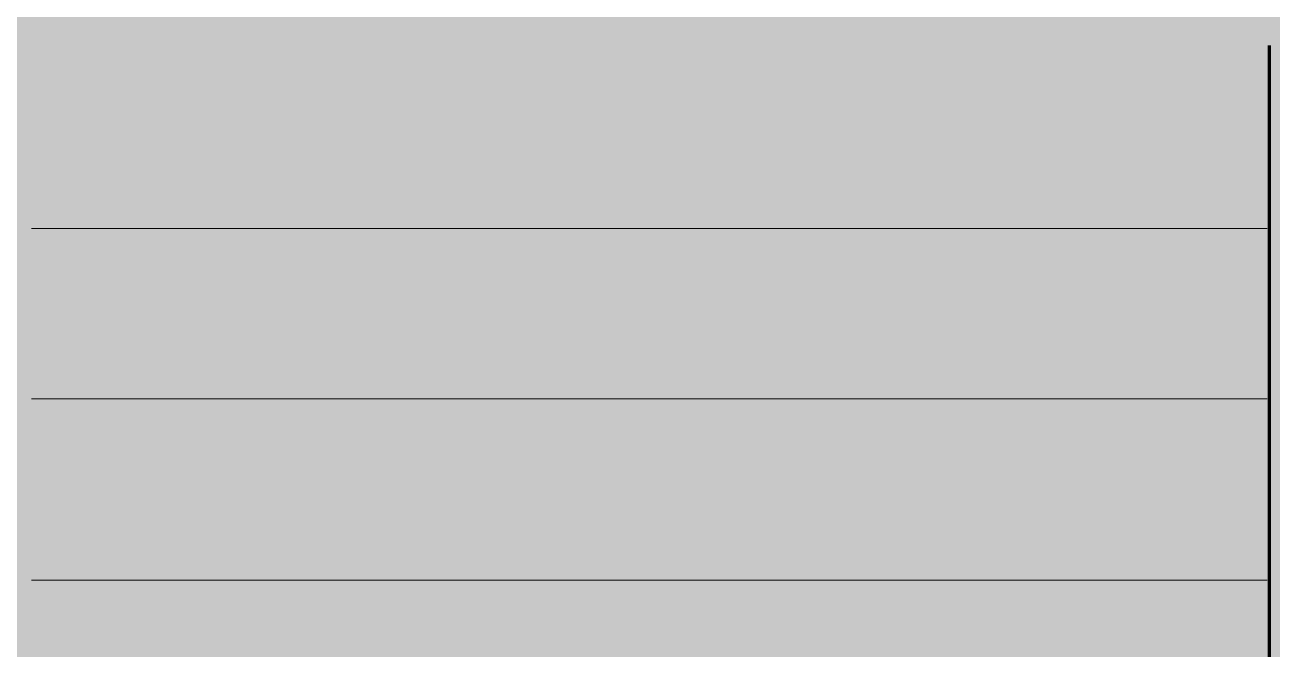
# Model space of a CAD drawing. Header units: millimetres. Extents: x 0 to 418, y 2 to 297.
# Drawn here: x 43.8 to 115.4, y 225.3 to 261.1 of the extents above; entities that cross this region are included whole.
import ezdxf

# ---------------------------------------------------------------- set-up
doc = ezdxf.new("R2010")
doc.units = ezdxf.units.MM
doc.header["$MEASUREMENT"] = 0
doc.layers.get('0').update_dxf_attribs({"linetype": 'CONTINUOUS'})

msp = doc.modelspace()

# ---------------------------------------------------------------- hatches: boundary and pattern name
at = {"true_color": 0xffffff}
for points in [[(-0.132, 297.01), (-0.132, 1.627), (417.7, 1.627), (417.7, 297.01)], [(-0.132, 297.01), (-0.132, 1.89), (417.7, 1.89), (417.7, 297.01)]]:
    msp.add_hatch(color=0, dxfattribs=at).paths.add_polyline_path(points)
at = {"true_color": 0x000007}
for points in [[(111.348, 250.57), (110.987, 250.57), (110.987, 252.823), (110.987, 252.823), (110.976, 252.812), (110.965, 252.802), (110.954, 252.792), (110.943, 252.781), (110.931, 252.771), (110.919, 252.761), (110.907, 252.751), (110.894, 252.74), (110.881, 252.73), (110.868, 252.72), (110.854, 252.71), (110.841, 252.699), (110.827, 252.689), (110.812, 252.679), (110.798, 252.668), (110.783, 252.658), (110.768, 252.648), (110.753, 252.638), (110.738, 252.627), (110.722, 252.617), (110.706, 252.607), (110.69, 252.596), (110.674, 252.586), (110.658, 252.576), (110.658, 252.576), (110.639, 252.566), (110.621, 252.556), (110.604, 252.547), (110.586, 252.537), (110.569, 252.528), (110.552, 252.52), (110.536, 252.512), (110.519, 252.503), (110.503, 252.496), (110.487, 252.488), (110.472, 252.48), (110.456, 252.473), (110.441, 252.466), (110.426, 252.459), (110.411, 252.452), (110.396, 252.446), (110.381, 252.439), (110.366, 252.433), (110.352, 252.426), (110.337, 252.42), (110.323, 252.414), (110.308, 252.407), (110.294, 252.401), (110.279, 252.395), (110.279, 252.74), (110.279, 252.74), (110.304, 252.753), (110.328, 252.765), (110.352, 252.778), (110.376, 252.791), (110.399, 252.804), (110.422, 252.817), (110.445, 252.831), (110.467, 252.844), (110.489, 252.858), (110.511, 252.872), (110.533, 252.886), (110.555, 252.901), (110.576, 252.915), (110.598, 252.93), (110.619, 252.945), (110.64, 252.96), (110.661, 252.975), (110.682, 252.99), (110.703, 253.006), (110.723, 253.021), (110.744, 253.037), (110.765, 253.053), (110.785, 253.069), (110.806, 253.086), (110.806, 253.086), (110.824, 253.102), (110.842, 253.119), (110.859, 253.135), (110.876, 253.151), (110.892, 253.168), (110.908, 253.184), (110.923, 253.2), (110.938, 253.217), (110.952, 253.233), (110.966, 253.249), (110.98, 253.265), (110.993, 253.281), (111.005, 253.297), (111.018, 253.313), (111.029, 253.328), (111.041, 253.344), (111.052, 253.359), (111.062, 253.375), (111.073, 253.39), (111.082, 253.405), (111.092, 253.42), (111.101, 253.435), (111.11, 253.449), (111.118, 253.464), (111.348, 253.464), (111.348, 250.57), (111.348, 253.464)], [(50.288, 249.813), (49.992, 249.813), (49.992, 251.688), (49.992, 251.688), (49.984, 251.68), (49.975, 251.671), (49.966, 251.663), (49.957, 251.655), (49.947, 251.647), (49.937, 251.639), (49.927, 251.63), (49.916, 251.622), (49.905, 251.614), (49.894, 251.606), (49.883, 251.597), (49.871, 251.589), (49.859, 251.581), (49.847, 251.573), (49.835, 251.565), (49.822, 251.556), (49.809, 251.548), (49.796, 251.54), (49.783, 251.532), (49.769, 251.523), (49.755, 251.515), (49.741, 251.507), (49.727, 251.499), (49.713, 251.491), (49.713, 251.491), (49.699, 251.482), (49.684, 251.474), (49.67, 251.467), (49.657, 251.459), (49.643, 251.452), (49.629, 251.444), (49.616, 251.437), (49.603, 251.43), (49.589, 251.423), (49.576, 251.417), (49.563, 251.41), (49.551, 251.404), (49.538, 251.398), (49.525, 251.392), (49.512, 251.386), (49.5, 251.381), (49.487, 251.375), (49.475, 251.37), (49.462, 251.365), (49.45, 251.36), (49.438, 251.356), (49.425, 251.351), (49.413, 251.347), (49.4, 251.343), (49.4, 251.622), (49.4, 251.622), (49.421, 251.632), (49.441, 251.643), (49.461, 251.653), (49.481, 251.663), (49.501, 251.674), (49.521, 251.684), (49.54, 251.695), (49.559, 251.706), (49.579, 251.716), (49.597, 251.727), (49.616, 251.738), (49.635, 251.75), (49.653, 251.761), (49.671, 251.773), (49.69, 251.784), (49.707, 251.796), (49.725, 251.809), (49.743, 251.821), (49.76, 251.834), (49.777, 251.847), (49.794, 251.86), (49.811, 251.874), (49.828, 251.887), (49.844, 251.902), (49.844, 251.902), (49.859, 251.916), (49.873, 251.93), (49.887, 251.944), (49.901, 251.958), (49.914, 251.972), (49.927, 251.985), (49.94, 251.999), (49.953, 252.012), (49.965, 252.026), (49.977, 252.039), (49.989, 252.053), (50.001, 252.066), (50.012, 252.079), (50.023, 252.093), (50.033, 252.106), (50.043, 252.12), (50.053, 252.133), (50.062, 252.147), (50.071, 252.16), (50.079, 252.174), (50.087, 252.188), (50.094, 252.202), (50.101, 252.216), (50.108, 252.231), (50.288, 252.231), (50.288, 249.813), (50.288, 252.231)], [(111.875, 241.311), (111.875, 240.966), (109.967, 240.966), (109.967, 240.966), (109.965, 240.976), (109.964, 240.986), (109.962, 240.997), (109.961, 241.007), (109.961, 241.017), (109.961, 241.027), (109.961, 241.038), (109.961, 241.048), (109.962, 241.058), (109.962, 241.069), (109.964, 241.079), (109.965, 241.089), (109.967, 241.099), (109.969, 241.11), (109.971, 241.12), (109.973, 241.13), (109.976, 241.141), (109.979, 241.151), (109.982, 241.161), (109.985, 241.171), (109.988, 241.182), (109.992, 241.192), (109.996, 241.202), (110, 241.212), (110.006, 241.229), (110.013, 241.245), (110.02, 241.262), (110.027, 241.278), (110.035, 241.295), (110.043, 241.311), (110.051, 241.328), (110.06, 241.344), (110.068, 241.36), (110.078, 241.377), (110.087, 241.393), (110.097, 241.41), (110.106, 241.426), (110.117, 241.443), (110.127, 241.459), (110.138, 241.476), (110.148, 241.492), (110.159, 241.508), (110.171, 241.525), (110.182, 241.541), (110.194, 241.558), (110.206, 241.574), (110.218, 241.591), (110.23, 241.607), (110.245, 241.622), (110.26, 241.637), (110.275, 241.652), (110.291, 241.667), (110.307, 241.683), (110.323, 241.699), (110.34, 241.716), (110.357, 241.733), (110.375, 241.75), (110.394, 241.767), (110.412, 241.785), (110.432, 241.802), (110.451, 241.821), (110.472, 241.839), (110.493, 241.858), (110.514, 241.876), (110.536, 241.895), (110.559, 241.915), (110.582, 241.934), (110.605, 241.954), (110.63, 241.974), (110.655, 241.994), (110.681, 242.014), (110.707, 242.035), (110.707, 242.035), (110.746, 242.067), (110.783, 242.099), (110.82, 242.13), (110.855, 242.161), (110.889, 242.191), (110.923, 242.22), (110.955, 242.249), (110.986, 242.277), (111.016, 242.305), (111.045, 242.332), (111.073, 242.358), (111.1, 242.384), (111.125, 242.41), (111.15, 242.435), (111.173, 242.459), (111.196, 242.483), (111.217, 242.507), (111.237, 242.53), (111.255, 242.552), (111.273, 242.574), (111.29, 242.596), (111.305, 242.618), (111.319, 242.639), (111.332, 242.66), (111.346, 242.678), (111.359, 242.696), (111.372, 242.714), (111.384, 242.732), (111.395, 242.75), (111.406, 242.768), (111.416, 242.786), (111.426, 242.803), (111.435, 242.821), (111.443, 242.838), (111.45, 242.856), (111.457, 242.873), (111.464, 242.891), (111.47, 242.908), (111.475, 242.926), (111.479, 242.943), (111.483, 242.961), (111.487, 242.979), (111.49, 242.997), (111.492, 243.014), (111.494, 243.032), (111.495, 243.051), (111.496, 243.069), (111.496, 243.087), (111.496, 243.104), (111.495, 243.12), (111.494, 243.136), (111.492, 243.152), (111.49, 243.167), (111.487, 243.183), (111.484, 243.198), (111.48, 243.213), (111.476, 243.228), (111.471, 243.243), (111.465, 243.258), (111.459, 243.272), (111.453, 243.286), (111.446, 243.301), (111.439, 243.315), (111.431, 243.328), (111.422, 243.342), (111.413, 243.355), (111.404, 243.369), (111.394, 243.382), (111.383, 243.395), (111.372, 243.408), (111.36, 243.42), (111.348, 243.433), (111.348, 243.433), (111.336, 243.445), (111.323, 243.456), (111.31, 243.467), (111.296, 243.478), (111.282, 243.488), (111.268, 243.497), (111.254, 243.506), (111.239, 243.515), (111.224, 243.523), (111.208, 243.53), (111.192, 243.537), (111.176, 243.544), (111.159, 243.549), (111.142, 243.555), (111.125, 243.56), (111.107, 243.564), (111.089, 243.568), (111.071, 243.571), (111.052, 243.574), (111.033, 243.576), (111.014, 243.578), (110.994, 243.58), (110.974, 243.58), (110.954, 243.581), (110.954, 243.581), (110.933, 243.58), (110.913, 243.58), (110.894, 243.578), (110.874, 243.576), (110.855, 243.574), (110.836, 243.571), (110.818, 243.568), (110.8, 243.564), (110.782, 243.56), (110.764, 243.555), (110.747, 243.549), (110.73, 243.544), (110.713, 243.537), (110.696, 243.53), (110.68, 243.523), (110.664, 243.515), (110.648, 243.506), (110.632, 243.497), (110.617, 243.488), (110.602, 243.478), (110.587, 243.467), (110.572, 243.456), (110.557, 243.445), (110.543, 243.433), (110.543, 243.433), (110.531, 243.418), (110.519, 243.403), (110.508, 243.389), (110.497, 243.373), (110.487, 243.358), (110.478, 243.343), (110.469, 243.327), (110.46, 243.311), (110.452, 243.294), (110.445, 243.278), (110.438, 243.261), (110.432, 243.243), (110.426, 243.226), (110.42, 243.208), (110.415, 243.189), (110.411, 243.171), (110.407, 243.151), (110.404, 243.132), (110.401, 243.112), (110.399, 243.091), (110.397, 243.071), (110.396, 243.049), (110.395, 243.027), (110.395, 243.005), (110.395, 243.005), (110.033, 243.038), (110.033, 243.038), (110.035, 243.072), (110.039, 243.106), (110.043, 243.139), (110.048, 243.171), (110.054, 243.202), (110.06, 243.233), (110.068, 243.262), (110.076, 243.291), (110.085, 243.319), (110.095, 243.347), (110.106, 243.374), (110.117, 243.4), (110.129, 243.425), (110.142, 243.45), (110.156, 243.474), (110.17, 243.497), (110.186, 243.52), (110.202, 243.542), (110.218, 243.564), (110.236, 243.584), (110.254, 243.605), (110.273, 243.625), (110.292, 243.644), (110.312, 243.663), (110.333, 243.681), (110.355, 243.698), (110.376, 243.714), (110.399, 243.73), (110.422, 243.745), (110.445, 243.759), (110.469, 243.772), (110.494, 243.784), (110.519, 243.795), (110.545, 243.806), (110.571, 243.816), (110.598, 243.825), (110.626, 243.834), (110.654, 243.841), (110.683, 243.848), (110.712, 243.854), (110.742, 243.859), (110.773, 243.864), (110.804, 243.868), (110.836, 243.871), (110.868, 243.873), (110.902, 243.875), (110.936, 243.876), (110.97, 243.877), (111.005, 243.876), (111.039, 243.875), (111.072, 243.873), (111.105, 243.87), (111.136, 243.866), (111.168, 243.861), (111.198, 243.856), (111.228, 243.85), (111.258, 243.843), (111.287, 243.835), (111.315, 243.826), (111.342, 243.817), (111.369, 243.807), (111.396, 243.796), (111.421, 243.784), (111.446, 243.772), (111.471, 243.759), (111.495, 243.745), (111.519, 243.73), (111.542, 243.715), (111.564, 243.699), (111.586, 243.682), (111.607, 243.664), (111.628, 243.646), (111.628, 243.646), (111.648, 243.626), (111.667, 243.605), (111.686, 243.584), (111.703, 243.563), (111.72, 243.541), (111.736, 243.519), (111.751, 243.497), (111.765, 243.475), (111.778, 243.453), (111.791, 243.43), (111.802, 243.407), (111.813, 243.383), (111.823, 243.359), (111.832, 243.335), (111.84, 243.311), (111.847, 243.286), (111.854, 243.26), (111.859, 243.235), (111.864, 243.209), (111.868, 243.182), (111.871, 243.155), (111.873, 243.127), (111.874, 243.099), (111.875, 243.071), (111.874, 243.056), (111.874, 243.042), (111.873, 243.028), (111.872, 243.013), (111.87, 242.999), (111.869, 242.984), (111.867, 242.97), (111.864, 242.956), (111.862, 242.941), (111.859, 242.927), (111.855, 242.912), (111.852, 242.898), (111.848, 242.884), (111.844, 242.869), (111.84, 242.855), (111.836, 242.841), (111.831, 242.826), (111.826, 242.812), (111.821, 242.797), (111.816, 242.783), (111.81, 242.769), (111.804, 242.754), (111.798, 242.74), (111.792, 242.725), (111.786, 242.711), (111.78, 242.697), (111.773, 242.682), (111.766, 242.668), (111.759, 242.653), (111.752, 242.639), (111.744, 242.625), (111.736, 242.61), (111.728, 242.596), (111.72, 242.582), (111.711, 242.567), (111.702, 242.553), (111.693, 242.538), (111.683, 242.524), (111.673, 242.51), (111.662, 242.495), (111.651, 242.481), (111.64, 242.466), (111.628, 242.452), (111.616, 242.438), (111.603, 242.423), (111.59, 242.409), (111.576, 242.394), (111.562, 242.38), (111.562, 242.38), (111.547, 242.363), (111.532, 242.346), (111.516, 242.329), (111.499, 242.311), (111.482, 242.293), (111.464, 242.275), (111.445, 242.256), (111.425, 242.237), (111.405, 242.217), (111.384, 242.197), (111.362, 242.177), (111.34, 242.156), (111.317, 242.135), (111.294, 242.113), (111.269, 242.091), (111.244, 242.068), (111.219, 242.045), (111.192, 242.022), (111.165, 241.998), (111.137, 241.973), (111.109, 241.948), (111.08, 241.923), (111.05, 241.897), (111.019, 241.87), (111.019, 241.87), (110.993, 241.848), (110.967, 241.826), (110.942, 241.805), (110.918, 241.785), (110.895, 241.766), (110.872, 241.747), (110.85, 241.728), (110.829, 241.711), (110.808, 241.694), (110.789, 241.677), (110.77, 241.661), (110.752, 241.646), (110.735, 241.632), (110.719, 241.618), (110.704, 241.604), (110.689, 241.591), (110.676, 241.579), (110.663, 241.567), (110.652, 241.556), (110.641, 241.546), (110.631, 241.535), (110.623, 241.526), (110.615, 241.517), (110.608, 241.508), (110.608, 241.508), (110.6, 241.5), (110.592, 241.492), (110.584, 241.484), (110.577, 241.476), (110.569, 241.467), (110.562, 241.459), (110.555, 241.451), (110.548, 241.443), (110.541, 241.434), (110.535, 241.426), (110.528, 241.418), (110.522, 241.41), (110.516, 241.402), (110.51, 241.393), (110.504, 241.385), (110.499, 241.377), (110.493, 241.369), (110.488, 241.36), (110.483, 241.352), (110.478, 241.344), (110.473, 241.336), (110.469, 241.328), (110.465, 241.319), (110.46, 241.311), (110.46, 241.311), (111.875, 241.311), (110.46, 241.311)], [(50.733, 240.242), (50.733, 239.963), (49.137, 239.963), (49.137, 239.963), (49.137, 239.971), (49.138, 239.979), (49.138, 239.987), (49.139, 239.996), (49.139, 240.004), (49.14, 240.012), (49.141, 240.02), (49.142, 240.028), (49.143, 240.037), (49.145, 240.045), (49.146, 240.053), (49.148, 240.061), (49.149, 240.07), (49.151, 240.078), (49.153, 240.086), (49.154, 240.094), (49.156, 240.102), (49.158, 240.111), (49.16, 240.119), (49.162, 240.127), (49.164, 240.135), (49.166, 240.144), (49.168, 240.152), (49.17, 240.16), (49.176, 240.174), (49.183, 240.188), (49.19, 240.202), (49.196, 240.216), (49.203, 240.23), (49.21, 240.244), (49.218, 240.257), (49.225, 240.271), (49.233, 240.284), (49.24, 240.298), (49.248, 240.311), (49.257, 240.324), (49.265, 240.338), (49.273, 240.351), (49.282, 240.365), (49.291, 240.378), (49.3, 240.392), (49.309, 240.405), (49.318, 240.419), (49.328, 240.433), (49.338, 240.446), (49.347, 240.46), (49.357, 240.475), (49.368, 240.489), (49.38, 240.501), (49.393, 240.514), (49.405, 240.527), (49.419, 240.541), (49.432, 240.555), (49.445, 240.569), (49.459, 240.583), (49.474, 240.597), (49.488, 240.612), (49.503, 240.627), (49.518, 240.642), (49.534, 240.657), (49.55, 240.673), (49.567, 240.689), (49.584, 240.704), (49.601, 240.72), (49.62, 240.736), (49.638, 240.753), (49.657, 240.769), (49.677, 240.785), (49.697, 240.801), (49.718, 240.818), (49.74, 240.834), (49.762, 240.851), (49.762, 240.851), (49.795, 240.877), (49.826, 240.903), (49.856, 240.929), (49.886, 240.954), (49.914, 240.978), (49.942, 241.002), (49.968, 241.026), (49.994, 241.049), (50.018, 241.071), (50.042, 241.093), (50.065, 241.115), (50.087, 241.136), (50.108, 241.157), (50.129, 241.178), (50.148, 241.198), (50.167, 241.217), (50.185, 241.237), (50.202, 241.255), (50.218, 241.274), (50.234, 241.292), (50.248, 241.31), (50.262, 241.327), (50.276, 241.344), (50.288, 241.36), (50.3, 241.377), (50.312, 241.393), (50.322, 241.409), (50.332, 241.425), (50.342, 241.441), (50.351, 241.456), (50.359, 241.472), (50.366, 241.487), (50.373, 241.502), (50.38, 241.518), (50.386, 241.533), (50.391, 241.548), (50.396, 241.562), (50.401, 241.577), (50.404, 241.592), (50.408, 241.607), (50.411, 241.621), (50.413, 241.636), (50.415, 241.65), (50.417, 241.665), (50.418, 241.679), (50.419, 241.693), (50.42, 241.708), (50.42, 241.722), (50.42, 241.737), (50.419, 241.751), (50.418, 241.765), (50.417, 241.778), (50.416, 241.792), (50.414, 241.806), (50.411, 241.819), (50.408, 241.832), (50.405, 241.845), (50.402, 241.858), (50.398, 241.87), (50.393, 241.883), (50.388, 241.895), (50.383, 241.907), (50.377, 241.919), (50.371, 241.931), (50.365, 241.942), (50.358, 241.954), (50.35, 241.965), (50.342, 241.976), (50.333, 241.987), (50.324, 241.997), (50.315, 242.008), (50.305, 242.018), (50.305, 242.018), (50.294, 242.028), (50.284, 242.038), (50.273, 242.047), (50.261, 242.055), (50.249, 242.063), (50.237, 242.071), (50.225, 242.078), (50.212, 242.085), (50.199, 242.091), (50.186, 242.097), (50.173, 242.102), (50.159, 242.107), (50.145, 242.111), (50.131, 242.115), (50.116, 242.119), (50.102, 242.122), (50.087, 242.125), (50.071, 242.127), (50.056, 242.129), (50.04, 242.131), (50.025, 242.132), (50.009, 242.133), (49.992, 242.133), (49.976, 242.133), (49.976, 242.133), (49.958, 242.133), (49.94, 242.132), (49.922, 242.131), (49.905, 242.129), (49.888, 242.127), (49.871, 242.124), (49.855, 242.121), (49.839, 242.118), (49.823, 242.113), (49.808, 242.109), (49.793, 242.104), (49.779, 242.098), (49.764, 242.093), (49.751, 242.086), (49.737, 242.08), (49.724, 242.072), (49.711, 242.065), (49.699, 242.057), (49.686, 242.049), (49.675, 242.04), (49.663, 242.031), (49.652, 242.022), (49.641, 242.012), (49.631, 242.002), (49.631, 242.002), (49.621, 241.991), (49.611, 241.981), (49.601, 241.969), (49.592, 241.958), (49.584, 241.946), (49.575, 241.934), (49.568, 241.921), (49.56, 241.909), (49.553, 241.895), (49.546, 241.882), (49.54, 241.868), (49.534, 241.854), (49.529, 241.839), (49.524, 241.824), (49.519, 241.809), (49.515, 241.794), (49.511, 241.778), (49.508, 241.761), (49.505, 241.745), (49.503, 241.728), (49.501, 241.71), (49.5, 241.693), (49.499, 241.675), (49.499, 241.656), (49.499, 241.656), (49.203, 241.689), (49.203, 241.689), (49.206, 241.716), (49.209, 241.742), (49.212, 241.768), (49.217, 241.793), (49.222, 241.818), (49.228, 241.843), (49.234, 241.867), (49.241, 241.891), (49.249, 241.914), (49.257, 241.937), (49.266, 241.959), (49.275, 241.981), (49.285, 242.003), (49.296, 242.023), (49.307, 242.044), (49.319, 242.063), (49.331, 242.082), (49.344, 242.101), (49.358, 242.119), (49.372, 242.136), (49.386, 242.153), (49.402, 242.169), (49.417, 242.184), (49.433, 242.199), (49.45, 242.213), (49.467, 242.227), (49.485, 242.24), (49.503, 242.253), (49.522, 242.265), (49.541, 242.276), (49.561, 242.287), (49.581, 242.297), (49.602, 242.307), (49.624, 242.316), (49.645, 242.325), (49.668, 242.333), (49.691, 242.34), (49.714, 242.347), (49.738, 242.353), (49.762, 242.359), (49.787, 242.364), (49.813, 242.368), (49.839, 242.372), (49.865, 242.375), (49.892, 242.377), (49.92, 242.379), (49.948, 242.38), (49.976, 242.38), (50.005, 242.38), (50.033, 242.379), (50.06, 242.377), (50.087, 242.375), (50.114, 242.371), (50.14, 242.368), (50.165, 242.363), (50.19, 242.358), (50.215, 242.352), (50.239, 242.346), (50.263, 242.339), (50.286, 242.331), (50.309, 242.322), (50.332, 242.313), (50.354, 242.303), (50.376, 242.292), (50.397, 242.281), (50.418, 242.269), (50.438, 242.256), (50.458, 242.243), (50.478, 242.229), (50.497, 242.214), (50.516, 242.199), (50.535, 242.183), (50.535, 242.183), (50.551, 242.166), (50.567, 242.149), (50.581, 242.133), (50.595, 242.115), (50.609, 242.098), (50.622, 242.08), (50.633, 242.063), (50.645, 242.044), (50.655, 242.026), (50.665, 242.007), (50.675, 241.988), (50.683, 241.969), (50.691, 241.949), (50.698, 241.929), (50.705, 241.909), (50.711, 241.888), (50.716, 241.867), (50.72, 241.845), (50.724, 241.823), (50.727, 241.801), (50.729, 241.778), (50.731, 241.754), (50.732, 241.73), (50.733, 241.706), (50.732, 241.694), (50.732, 241.681), (50.732, 241.67), (50.731, 241.658), (50.73, 241.646), (50.729, 241.634), (50.728, 241.623), (50.726, 241.611), (50.725, 241.6), (50.723, 241.589), (50.721, 241.577), (50.718, 241.566), (50.715, 241.555), (50.712, 241.543), (50.709, 241.532), (50.706, 241.521), (50.702, 241.509), (50.698, 241.498), (50.693, 241.486), (50.689, 241.474), (50.684, 241.463), (50.678, 241.451), (50.673, 241.438), (50.667, 241.426), (50.662, 241.414), (50.658, 241.402), (50.653, 241.389), (50.648, 241.377), (50.642, 241.365), (50.636, 241.352), (50.63, 241.34), (50.623, 241.328), (50.616, 241.315), (50.608, 241.303), (50.601, 241.291), (50.593, 241.278), (50.584, 241.266), (50.576, 241.254), (50.567, 241.241), (50.557, 241.229), (50.547, 241.217), (50.537, 241.204), (50.527, 241.192), (50.516, 241.18), (50.505, 241.167), (50.493, 241.155), (50.482, 241.143), (50.469, 241.13), (50.469, 241.13), (50.459, 241.118), (50.447, 241.105), (50.435, 241.091), (50.423, 241.077), (50.409, 241.062), (50.395, 241.047), (50.381, 241.032), (50.365, 241.016), (50.349, 240.999), (50.332, 240.982), (50.315, 240.965), (50.297, 240.947), (50.278, 240.929), (50.258, 240.91), (50.238, 240.891), (50.217, 240.872), (50.196, 240.852), (50.173, 240.832), (50.15, 240.811), (50.127, 240.79), (50.102, 240.769), (50.077, 240.747), (50.052, 240.725), (50.025, 240.703), (50.025, 240.703), (50.003, 240.684), (49.982, 240.667), (49.961, 240.649), (49.94, 240.633), (49.921, 240.617), (49.902, 240.601), (49.884, 240.586), (49.866, 240.571), (49.85, 240.557), (49.834, 240.543), (49.818, 240.53), (49.803, 240.518), (49.789, 240.506), (49.776, 240.494), (49.763, 240.483), (49.751, 240.472), (49.74, 240.462), (49.729, 240.453), (49.719, 240.444), (49.71, 240.435), (49.702, 240.427), (49.694, 240.42), (49.687, 240.413), (49.68, 240.407), (49.68, 240.407), (49.674, 240.4), (49.668, 240.394), (49.662, 240.387), (49.655, 240.381), (49.649, 240.374), (49.643, 240.367), (49.637, 240.36), (49.631, 240.353), (49.625, 240.346), (49.62, 240.339), (49.614, 240.332), (49.608, 240.324), (49.602, 240.317), (49.597, 240.31), (49.592, 240.303), (49.586, 240.296), (49.581, 240.289), (49.576, 240.282), (49.571, 240.275), (49.566, 240.268), (49.562, 240.261), (49.557, 240.255), (49.553, 240.248), (49.548, 240.242), (49.548, 240.242), (50.733, 240.242), (49.548, 240.242)], [(50.288, 229.602), (49.992, 229.602), (49.992, 231.494), (49.992, 231.494), (49.984, 231.485), (49.975, 231.477), (49.966, 231.469), (49.957, 231.461), (49.947, 231.452), (49.937, 231.444), (49.927, 231.436), (49.916, 231.428), (49.905, 231.42), (49.894, 231.411), (49.883, 231.403), (49.871, 231.395), (49.859, 231.387), (49.847, 231.378), (49.835, 231.37), (49.822, 231.362), (49.809, 231.354), (49.796, 231.346), (49.783, 231.337), (49.769, 231.329), (49.755, 231.321), (49.741, 231.313), (49.727, 231.304), (49.713, 231.296), (49.713, 231.296), (49.699, 231.288), (49.684, 231.28), (49.67, 231.272), (49.657, 231.263), (49.643, 231.255), (49.629, 231.247), (49.616, 231.239), (49.603, 231.232), (49.589, 231.224), (49.576, 231.216), (49.563, 231.209), (49.551, 231.202), (49.538, 231.195), (49.525, 231.188), (49.512, 231.181), (49.5, 231.174), (49.487, 231.168), (49.475, 231.162), (49.462, 231.156), (49.45, 231.151), (49.438, 231.146), (49.425, 231.141), (49.413, 231.136), (49.4, 231.132), (49.4, 231.428), (49.4, 231.428), (49.421, 231.436), (49.441, 231.445), (49.461, 231.454), (49.481, 231.463), (49.501, 231.473), (49.521, 231.483), (49.54, 231.493), (49.559, 231.504), (49.579, 231.515), (49.597, 231.526), (49.616, 231.537), (49.635, 231.549), (49.653, 231.561), (49.671, 231.573), (49.69, 231.586), (49.707, 231.598), (49.725, 231.611), (49.743, 231.624), (49.76, 231.638), (49.777, 231.651), (49.794, 231.665), (49.811, 231.679), (49.828, 231.693), (49.844, 231.707), (49.844, 231.707), (49.859, 231.722), (49.873, 231.736), (49.887, 231.75), (49.901, 231.764), (49.914, 231.777), (49.927, 231.791), (49.94, 231.805), (49.953, 231.818), (49.965, 231.832), (49.977, 231.845), (49.989, 231.858), (50.001, 231.872), (50.012, 231.885), (50.023, 231.899), (50.033, 231.912), (50.043, 231.925), (50.053, 231.939), (50.062, 231.952), (50.071, 231.966), (50.079, 231.98), (50.087, 231.994), (50.094, 232.008), (50.101, 232.022), (50.108, 232.036), (50.288, 232.036), (50.288, 229.602), (50.288, 232.036)]]:
    msp.add_hatch(color=0, dxfattribs=at).paths.add_polyline_path(points)
h = msp.add_hatch(color=0, dxfattribs=at)
edge = h.paths.add_edge_path()
edge.add_spline(control_points=[(48.43, 251.079), (48.299, 250.964), (48.167, 250.882), (48.052, 250.833), (48.052, 250.833), (47.92, 250.8), (47.789, 250.767), (47.657, 250.767), (47.657, 250.767), (47.427, 250.767), (47.246, 250.833), (47.131, 250.931), (47.131, 250.931), (47, 251.047), (46.934, 251.195), (46.934, 251.375), (46.934, 251.375), (46.934, 251.474), (46.967, 251.573), (47.016, 251.655), (47.016, 251.655), (47.065, 251.737), (47.115, 251.803), (47.197, 251.852), (47.197, 251.852), (47.263, 251.902), (47.361, 251.951), (47.444, 251.967), (47.444, 251.967), (47.526, 251.984), (47.624, 252), (47.772, 252.017), (47.772, 252.017), (48.052, 252.066), (48.266, 252.099), (48.397, 252.148), (48.397, 252.148), (48.397, 252.198), (48.397, 252.231), (48.397, 252.247), (48.397, 252.247), (48.397, 252.379), (48.364, 252.477), (48.299, 252.543), (48.299, 252.543), (48.216, 252.625), (48.068, 252.658), (47.904, 252.658), (47.904, 252.658), (47.723, 252.658), (47.608, 252.642), (47.526, 252.576), (47.526, 252.576), (47.444, 252.527), (47.394, 252.411), (47.345, 252.263)], knot_values=[0, 0, 0, 0, 0.017857, 0.017857, 0.017857, 0.017857, 0.035714, 0.035714, 0.035714, 0.035714, 0.053571, 0.053571, 0.053571, 0.053571, 0.071429, 0.071429, 0.071429, 0.071429, 0.089286, 0.089286, 0.089286, 0.089286, 0.107143, 0.107143, 0.107143, 0.107143, 0.125, 0.125, 0.125, 0.125, 0.142857, 0.142857, 0.142857, 0.142857, 0.160714, 0.160714, 0.160714, 0.160714, 0.178571, 0.178571, 0.178571, 0.178571, 0.196429, 0.196429, 0.196429, 0.196429, 0.214286, 0.214286, 0.214286, 0.214286, 0.232143, 0.232143, 0.232143, 0.232143, 1, 1, 1, 1], degree=3, periodic=0)
edge.add_line((47.345, 252.263), (47, 252.313))
edge.add_spline(control_points=[(47, 252.313), (47.032, 252.461), (47.082, 252.576), (47.164, 252.675), (47.164, 252.675), (47.23, 252.773), (47.328, 252.839), (47.476, 252.888), (47.476, 252.888), (47.608, 252.938), (47.772, 252.954), (47.953, 252.954), (47.953, 252.954), (48.134, 252.954), (48.266, 252.938), (48.381, 252.888), (48.381, 252.888), (48.496, 252.855), (48.578, 252.806), (48.628, 252.74), (48.628, 252.74), (48.677, 252.675), (48.726, 252.592), (48.743, 252.494), (48.743, 252.494), (48.759, 252.428), (48.759, 252.329), (48.759, 252.165)], knot_values=[0, 0, 0, 0, 0.035714, 0.035714, 0.035714, 0.035714, 0.071429, 0.071429, 0.071429, 0.071429, 0.107143, 0.107143, 0.107143, 0.107143, 0.142857, 0.142857, 0.142857, 0.142857, 0.178571, 0.178571, 0.178571, 0.178571, 0.214286, 0.214286, 0.214286, 0.214286, 1, 1, 1, 1], degree=3, periodic=0)
edge.add_line((48.759, 252.165), (48.759, 251.688))
edge.add_spline(control_points=[(48.759, 251.688), (48.759, 251.359), (48.759, 251.162), (48.776, 251.063), (48.776, 251.063), (48.792, 250.981), (48.825, 250.899), (48.874, 250.816)], knot_values=[0, 0, 0, 0, 0.125, 0.125, 0.125, 0.125, 1, 1, 1, 1], degree=3, periodic=0)
edge.add_line((48.874, 250.816), (48.496, 250.816))
edge.add_spline(control_points=[(48.496, 250.816), (48.463, 250.899), (48.447, 250.981), (48.43, 251.079)], knot_values=[0, 0, 0, 0, 1, 1, 1, 1], degree=3, periodic=0)
h.paths.add_polyline_path([(48.397, 251.869), (48.397, 251.869), (48.381, 251.863), (48.363, 251.856), (48.346, 251.85), (48.327, 251.844), (48.308, 251.838), (48.289, 251.832), (48.269, 251.826), (48.248, 251.82), (48.227, 251.814), (48.205, 251.808), (48.182, 251.803), (48.159, 251.797), (48.135, 251.791), (48.11, 251.786), (48.085, 251.78), (48.059, 251.775), (48.032, 251.77), (48.004, 251.765), (47.976, 251.76), (47.947, 251.755), (47.917, 251.75), (47.886, 251.746), (47.854, 251.741), (47.822, 251.737), (47.804, 251.735), (47.786, 251.733), (47.769, 251.73), (47.752, 251.728), (47.736, 251.725), (47.72, 251.722), (47.704, 251.719), (47.69, 251.716), (47.675, 251.713), (47.661, 251.709), (47.648, 251.706), (47.635, 251.702), (47.622, 251.699), (47.61, 251.695), (47.598, 251.691), (47.587, 251.687), (47.576, 251.683), (47.565, 251.679), (47.555, 251.675), (47.545, 251.671), (47.536, 251.667), (47.526, 251.663), (47.518, 251.659), (47.509, 251.655), (47.501, 251.653), (47.493, 251.651), (47.485, 251.648), (47.478, 251.645), (47.47, 251.642), (47.463, 251.639), (47.456, 251.636), (47.449, 251.632), (47.442, 251.629), (47.436, 251.625), (47.429, 251.62), (47.423, 251.616), (47.417, 251.611), (47.411, 251.606), (47.405, 251.601), (47.4, 251.595), (47.394, 251.589), (47.389, 251.583), (47.384, 251.577), (47.379, 251.57), (47.374, 251.563), (47.37, 251.556), (47.365, 251.548), (47.361, 251.54), (47.361, 251.54), (47.357, 251.534), (47.353, 251.528), (47.35, 251.521), (47.346, 251.515), (47.343, 251.509), (47.34, 251.503), (47.337, 251.496), (47.334, 251.49), (47.331, 251.483), (47.329, 251.477), (47.326, 251.47), (47.324, 251.464), (47.322, 251.457), (47.321, 251.45), (47.319, 251.443), (47.317, 251.436), (47.316, 251.429), (47.315, 251.422), (47.314, 251.415), (47.313, 251.407), (47.313, 251.399), (47.312, 251.392), (47.312, 251.384), (47.312, 251.375), (47.312, 251.363), (47.313, 251.351), (47.314, 251.34), (47.316, 251.329), (47.318, 251.318), (47.321, 251.307), (47.324, 251.297), (47.327, 251.286), (47.331, 251.277), (47.335, 251.267), (47.34, 251.257), (47.345, 251.248), (47.35, 251.239), (47.356, 251.23), (47.362, 251.221), (47.368, 251.212), (47.375, 251.204), (47.381, 251.195), (47.388, 251.187), (47.396, 251.178), (47.403, 251.17), (47.411, 251.162), (47.419, 251.153), (47.427, 251.145), (47.436, 251.137), (47.445, 251.129), (47.454, 251.122), (47.464, 251.115), (47.474, 251.108), (47.485, 251.102), (47.496, 251.096), (47.508, 251.09), (47.52, 251.085), (47.533, 251.08), (47.545, 251.075), (47.559, 251.071), (47.572, 251.067), (47.586, 251.064), (47.6, 251.06), (47.615, 251.057), (47.629, 251.055), (47.644, 251.053), (47.66, 251.051), (47.675, 251.049), (47.691, 251.048), (47.707, 251.047), (47.723, 251.047), (47.74, 251.047), (47.74, 251.047), (47.756, 251.047), (47.772, 251.047), (47.789, 251.048), (47.805, 251.049), (47.821, 251.051), (47.838, 251.053), (47.854, 251.055), (47.87, 251.057), (47.886, 251.06), (47.902, 251.064), (47.917, 251.067), (47.933, 251.071), (47.948, 251.075), (47.963, 251.08), (47.978, 251.085), (47.993, 251.09), (48.007, 251.096), (48.022, 251.102), (48.036, 251.108), (48.049, 251.115), (48.063, 251.122), (48.076, 251.129), (48.089, 251.137), (48.101, 251.145), (48.101, 251.145), (48.116, 251.152), (48.129, 251.158), (48.143, 251.165), (48.156, 251.173), (48.169, 251.18), (48.181, 251.188), (48.194, 251.196), (48.205, 251.205), (48.217, 251.214), (48.228, 251.223), (48.239, 251.232), (48.249, 251.242), (48.259, 251.252), (48.269, 251.262), (48.279, 251.272), (48.288, 251.283), (48.296, 251.294), (48.305, 251.305), (48.313, 251.316), (48.321, 251.328), (48.328, 251.339), (48.335, 251.351), (48.342, 251.363), (48.348, 251.375), (48.348, 251.375), (48.352, 251.386), (48.356, 251.397), (48.36, 251.408), (48.363, 251.42), (48.366, 251.433), (48.37, 251.446), (48.373, 251.459), (48.375, 251.473), (48.378, 251.487), (48.381, 251.502), (48.383, 251.516), (48.385, 251.532), (48.387, 251.547), (48.389, 251.563), (48.39, 251.579), (48.392, 251.596), (48.393, 251.613), (48.394, 251.63), (48.395, 251.647), (48.396, 251.665), (48.397, 251.683), (48.397, 251.701), (48.397, 251.719), (48.397, 251.737), (48.397, 251.737)])
h.paths.add_polyline_path([(48.397, 251.869), (48.397, 251.737)])
h = msp.add_hatch(color=0, dxfattribs=at)
edge = h.paths.add_edge_path()
edge.add_spline(control_points=[(48.43, 241.229), (48.299, 241.114), (48.167, 241.032), (48.052, 240.999), (48.052, 240.999), (47.92, 240.949), (47.789, 240.916), (47.657, 240.916), (47.657, 240.916), (47.427, 240.916), (47.246, 240.982), (47.131, 241.097), (47.131, 241.097), (47, 241.212), (46.934, 241.344), (46.934, 241.525), (46.934, 241.525), (46.934, 241.624), (46.967, 241.722), (47.016, 241.804), (47.016, 241.804), (47.065, 241.887), (47.115, 241.952), (47.197, 242.002), (47.197, 242.002), (47.263, 242.051), (47.361, 242.1), (47.444, 242.117), (47.444, 242.117), (47.526, 242.15), (47.624, 242.166), (47.772, 242.183), (47.772, 242.183), (48.052, 242.216), (48.266, 242.248), (48.397, 242.298), (48.397, 242.298), (48.397, 242.347), (48.397, 242.38), (48.397, 242.396), (48.397, 242.396), (48.397, 242.545), (48.364, 242.643), (48.299, 242.693), (48.299, 242.693), (48.216, 242.775), (48.068, 242.824), (47.904, 242.824), (47.904, 242.824), (47.723, 242.824), (47.608, 242.791), (47.526, 242.725), (47.526, 242.725), (47.444, 242.676), (47.394, 242.561), (47.345, 242.413)], knot_values=[0, 0, 0, 0, 0.017857, 0.017857, 0.017857, 0.017857, 0.035714, 0.035714, 0.035714, 0.035714, 0.053571, 0.053571, 0.053571, 0.053571, 0.071429, 0.071429, 0.071429, 0.071429, 0.089286, 0.089286, 0.089286, 0.089286, 0.107143, 0.107143, 0.107143, 0.107143, 0.125, 0.125, 0.125, 0.125, 0.142857, 0.142857, 0.142857, 0.142857, 0.160714, 0.160714, 0.160714, 0.160714, 0.178571, 0.178571, 0.178571, 0.178571, 0.196429, 0.196429, 0.196429, 0.196429, 0.214286, 0.214286, 0.214286, 0.214286, 0.232143, 0.232143, 0.232143, 0.232143, 1, 1, 1, 1], degree=3, periodic=0)
edge.add_line((47.345, 242.413), (47, 242.462))
edge.add_spline(control_points=[(47, 242.462), (47.032, 242.61), (47.082, 242.742), (47.164, 242.824), (47.164, 242.824), (47.23, 242.923), (47.328, 242.989), (47.476, 243.038), (47.476, 243.038), (47.608, 243.087), (47.772, 243.12), (47.953, 243.12), (47.953, 243.12), (48.134, 243.12), (48.266, 243.087), (48.381, 243.054), (48.381, 243.054), (48.496, 243.005), (48.578, 242.956), (48.628, 242.89), (48.628, 242.89), (48.677, 242.824), (48.726, 242.742), (48.743, 242.643), (48.743, 242.643), (48.759, 242.594), (48.759, 242.479), (48.759, 242.314)], knot_values=[0, 0, 0, 0, 0.035714, 0.035714, 0.035714, 0.035714, 0.071429, 0.071429, 0.071429, 0.071429, 0.107143, 0.107143, 0.107143, 0.107143, 0.142857, 0.142857, 0.142857, 0.142857, 0.178571, 0.178571, 0.178571, 0.178571, 0.214286, 0.214286, 0.214286, 0.214286, 1, 1, 1, 1], degree=3, periodic=0)
edge.add_line((48.759, 242.314), (48.759, 241.854))
edge.add_spline(control_points=[(48.759, 241.854), (48.759, 241.525), (48.759, 241.311), (48.776, 241.229), (48.776, 241.229), (48.792, 241.13), (48.825, 241.048), (48.874, 240.966)], knot_values=[0, 0, 0, 0, 0.125, 0.125, 0.125, 0.125, 1, 1, 1, 1], degree=3, periodic=0)
edge.add_line((48.874, 240.966), (48.496, 240.966))
edge.add_spline(control_points=[(48.496, 240.966), (48.463, 241.048), (48.447, 241.13), (48.43, 241.229)], knot_values=[0, 0, 0, 0, 1, 1, 1, 1], degree=3, periodic=0)
h.paths.add_polyline_path([(48.397, 242.018), (48.397, 242.018), (48.381, 242.012), (48.363, 242.006), (48.346, 242), (48.327, 241.994), (48.308, 241.988), (48.289, 241.982), (48.269, 241.976), (48.248, 241.97), (48.227, 241.964), (48.205, 241.958), (48.182, 241.952), (48.159, 241.946), (48.135, 241.941), (48.11, 241.935), (48.085, 241.93), (48.059, 241.924), (48.032, 241.919), (48.004, 241.914), (47.976, 241.909), (47.947, 241.904), (47.917, 241.9), (47.886, 241.895), (47.854, 241.891), (47.822, 241.887), (47.804, 241.885), (47.786, 241.882), (47.769, 241.88), (47.752, 241.877), (47.736, 241.875), (47.72, 241.872), (47.704, 241.869), (47.69, 241.866), (47.675, 241.863), (47.661, 241.86), (47.648, 241.857), (47.635, 241.854), (47.622, 241.851), (47.61, 241.848), (47.598, 241.845), (47.587, 241.842), (47.576, 241.839), (47.565, 241.836), (47.555, 241.833), (47.545, 241.83), (47.536, 241.828), (47.526, 241.825), (47.518, 241.823), (47.509, 241.821), (47.501, 241.817), (47.493, 241.813), (47.485, 241.809), (47.478, 241.804), (47.47, 241.8), (47.463, 241.796), (47.456, 241.792), (47.449, 241.787), (47.442, 241.783), (47.436, 241.779), (47.429, 241.774), (47.423, 241.77), (47.417, 241.765), (47.411, 241.76), (47.405, 241.755), (47.4, 241.75), (47.394, 241.745), (47.389, 241.74), (47.384, 241.735), (47.379, 241.729), (47.374, 241.724), (47.37, 241.718), (47.365, 241.712), (47.361, 241.706), (47.361, 241.706), (47.357, 241.7), (47.353, 241.693), (47.35, 241.687), (47.346, 241.68), (47.343, 241.673), (47.34, 241.666), (47.337, 241.659), (47.334, 241.652), (47.331, 241.644), (47.329, 241.637), (47.326, 241.629), (47.324, 241.622), (47.322, 241.614), (47.321, 241.606), (47.319, 241.598), (47.317, 241.59), (47.316, 241.582), (47.315, 241.574), (47.314, 241.566), (47.313, 241.558), (47.313, 241.55), (47.312, 241.541), (47.312, 241.533), (47.312, 241.525), (47.312, 241.515), (47.313, 241.504), (47.314, 241.494), (47.316, 241.484), (47.318, 241.474), (47.321, 241.464), (47.324, 241.453), (47.327, 241.443), (47.331, 241.433), (47.335, 241.423), (47.34, 241.413), (47.345, 241.404), (47.35, 241.394), (47.356, 241.384), (47.362, 241.375), (47.368, 241.365), (47.375, 241.356), (47.381, 241.347), (47.388, 241.338), (47.396, 241.329), (47.403, 241.32), (47.411, 241.311), (47.419, 241.303), (47.427, 241.295), (47.436, 241.287), (47.445, 241.279), (47.454, 241.272), (47.464, 241.265), (47.474, 241.258), (47.485, 241.252), (47.496, 241.246), (47.508, 241.24), (47.52, 241.235), (47.533, 241.23), (47.545, 241.225), (47.559, 241.221), (47.572, 241.217), (47.586, 241.213), (47.6, 241.21), (47.615, 241.207), (47.629, 241.204), (47.644, 241.202), (47.66, 241.2), (47.675, 241.199), (47.691, 241.198), (47.707, 241.197), (47.723, 241.196), (47.74, 241.196), (47.74, 241.196), (47.756, 241.196), (47.772, 241.197), (47.789, 241.198), (47.805, 241.199), (47.821, 241.2), (47.838, 241.202), (47.854, 241.204), (47.87, 241.207), (47.886, 241.21), (47.902, 241.213), (47.917, 241.217), (47.933, 241.221), (47.948, 241.225), (47.963, 241.23), (47.978, 241.235), (47.993, 241.24), (48.007, 241.246), (48.022, 241.252), (48.036, 241.258), (48.049, 241.265), (48.063, 241.272), (48.076, 241.279), (48.089, 241.287), (48.101, 241.295), (48.101, 241.295), (48.116, 241.301), (48.129, 241.308), (48.143, 241.315), (48.156, 241.322), (48.169, 241.33), (48.181, 241.338), (48.194, 241.346), (48.205, 241.355), (48.217, 241.364), (48.228, 241.373), (48.239, 241.383), (48.249, 241.393), (48.259, 241.404), (48.269, 241.415), (48.279, 241.426), (48.288, 241.437), (48.296, 241.449), (48.305, 241.461), (48.313, 241.474), (48.321, 241.487), (48.328, 241.5), (48.335, 241.513), (48.342, 241.527), (48.348, 241.541), (48.348, 241.541), (48.352, 241.552), (48.356, 241.563), (48.36, 241.574), (48.363, 241.585), (48.366, 241.597), (48.37, 241.609), (48.373, 241.622), (48.375, 241.635), (48.378, 241.648), (48.381, 241.661), (48.383, 241.675), (48.385, 241.689), (48.387, 241.704), (48.389, 241.719), (48.39, 241.734), (48.392, 241.75), (48.393, 241.766), (48.394, 241.782), (48.395, 241.798), (48.396, 241.815), (48.397, 241.833), (48.397, 241.85), (48.397, 241.868), (48.397, 241.887), (48.397, 241.887)])
h.paths.add_polyline_path([(48.397, 242.018), (48.397, 241.887)])
h = msp.add_hatch(color=0, dxfattribs=at)
h.paths.add_polyline_path([(47.394, 230.622), (47.065, 230.622), (47.065, 233.516), (47.411, 233.516), (47.411, 232.48), (47.411, 232.48), (47.429, 232.502), (47.449, 232.524), (47.468, 232.544), (47.489, 232.564), (47.509, 232.582), (47.531, 232.6), (47.552, 232.617), (47.574, 232.633), (47.597, 232.648), (47.62, 232.662), (47.644, 232.676), (47.668, 232.688), (47.692, 232.699), (47.717, 232.71), (47.742, 232.719), (47.768, 232.728), (47.794, 232.735), (47.82, 232.742), (47.847, 232.747), (47.874, 232.752), (47.901, 232.755), (47.929, 232.758), (47.958, 232.759), (47.986, 232.76), (47.986, 232.76), (48.003, 232.76), (48.019, 232.759), (48.035, 232.759), (48.051, 232.758), (48.066, 232.757), (48.082, 232.756), (48.098, 232.755), (48.113, 232.753), (48.128, 232.751), (48.143, 232.749), (48.158, 232.746), (48.173, 232.743), (48.188, 232.74), (48.203, 232.736), (48.218, 232.732), (48.232, 232.728), (48.247, 232.723), (48.261, 232.718), (48.276, 232.713), (48.29, 232.706), (48.305, 232.7), (48.319, 232.693), (48.334, 232.686), (48.348, 232.678), (48.362, 232.671), (48.376, 232.665), (48.39, 232.658), (48.404, 232.651), (48.418, 232.644), (48.431, 232.637), (48.445, 232.63), (48.458, 232.622), (48.471, 232.614), (48.483, 232.606), (48.496, 232.598), (48.508, 232.589), (48.521, 232.58), (48.533, 232.571), (48.545, 232.562), (48.556, 232.552), (48.568, 232.542), (48.579, 232.532), (48.59, 232.521), (48.602, 232.51), (48.612, 232.499), (48.623, 232.488), (48.634, 232.476), (48.644, 232.464), (48.644, 232.464), (48.652, 232.451), (48.66, 232.439), (48.669, 232.426), (48.677, 232.413), (48.685, 232.4), (48.693, 232.387), (48.701, 232.373), (48.709, 232.36), (48.716, 232.346), (48.724, 232.332), (48.731, 232.318), (48.739, 232.303), (48.746, 232.289), (48.753, 232.274), (48.759, 232.26), (48.766, 232.245), (48.772, 232.229), (48.778, 232.214), (48.784, 232.199), (48.789, 232.183), (48.795, 232.167), (48.8, 232.151), (48.804, 232.135), (48.808, 232.118), (48.808, 232.118), (48.814, 232.102), (48.82, 232.086), (48.825, 232.069), (48.83, 232.053), (48.835, 232.036), (48.84, 232.019), (48.844, 232.003), (48.847, 231.986), (48.851, 231.969), (48.854, 231.952), (48.857, 231.934), (48.86, 231.917), (48.862, 231.899), (48.864, 231.882), (48.866, 231.864), (48.868, 231.846), (48.87, 231.827), (48.871, 231.809), (48.872, 231.79), (48.873, 231.771), (48.873, 231.751), (48.874, 231.731), (48.874, 231.711), (48.874, 231.691), (48.874, 231.648), (48.873, 231.606), (48.87, 231.564), (48.867, 231.524), (48.863, 231.484), (48.859, 231.444), (48.853, 231.406), (48.846, 231.368), (48.839, 231.331), (48.83, 231.295), (48.821, 231.259), (48.811, 231.224), (48.799, 231.19), (48.787, 231.157), (48.774, 231.124), (48.76, 231.093), (48.745, 231.062), (48.729, 231.032), (48.711, 231.003), (48.693, 230.974), (48.674, 230.946), (48.654, 230.92), (48.633, 230.894), (48.611, 230.869), (48.588, 230.844), (48.565, 230.821), (48.542, 230.799), (48.518, 230.778), (48.494, 230.758), (48.469, 230.739), (48.444, 230.721), (48.419, 230.704), (48.394, 230.688), (48.368, 230.673), (48.342, 230.659), (48.315, 230.647), (48.288, 230.635), (48.261, 230.624), (48.233, 230.614), (48.205, 230.606), (48.177, 230.598), (48.149, 230.591), (48.12, 230.585), (48.09, 230.581), (48.061, 230.577), (48.031, 230.575), (48, 230.573), (47.97, 230.573), (47.939, 230.573), (47.909, 230.575), (47.88, 230.577), (47.851, 230.581), (47.822, 230.586), (47.794, 230.591), (47.767, 230.598), (47.74, 230.606), (47.714, 230.615), (47.688, 230.625), (47.663, 230.636), (47.639, 230.649), (47.615, 230.662), (47.592, 230.677), (47.569, 230.692), (47.547, 230.709), (47.526, 230.727), (47.505, 230.746), (47.485, 230.766), (47.465, 230.788), (47.447, 230.81), (47.428, 230.834), (47.411, 230.859), (47.394, 230.885), (47.394, 230.622), (47.394, 230.885)])
edge = h.paths.add_edge_path()
edge.add_spline(control_points=[(47.378, 231.674), (47.378, 231.428), (47.427, 231.247), (47.493, 231.132), (47.493, 231.132), (47.592, 230.951), (47.756, 230.869), (47.937, 230.869), (47.937, 230.869), (48.101, 230.869), (48.233, 230.934), (48.348, 231.066), (48.348, 231.066), (48.463, 231.198), (48.512, 231.395), (48.512, 231.674), (48.512, 231.674), (48.512, 231.938), (48.463, 232.151), (48.348, 232.266), (48.348, 232.266), (48.249, 232.398), (48.118, 232.464), (47.953, 232.464), (47.953, 232.464), (47.805, 232.464), (47.674, 232.398), (47.559, 232.266), (47.559, 232.266), (47.444, 232.135), (47.378, 231.938), (47.378, 231.674)], knot_values=[0, 0, 0, 0, 0.03125, 0.03125, 0.03125, 0.03125, 0.0625, 0.0625, 0.0625, 0.0625, 0.09375, 0.09375, 0.09375, 0.09375, 0.125, 0.125, 0.125, 0.125, 0.15625, 0.15625, 0.15625, 0.15625, 0.1875, 0.1875, 0.1875, 0.1875, 0.21875, 0.21875, 0.21875, 0.21875, 1, 1, 1, 1], degree=3, periodic=0)
h = msp.add_hatch(color=0, dxfattribs=at)
edge = h.paths.add_edge_path()
edge.add_line((110, 231.378), (110.362, 231.428))
edge.add_spline(control_points=[(110.362, 231.428), (110.395, 231.23), (110.477, 231.082), (110.575, 231), (110.575, 231), (110.674, 230.902), (110.789, 230.869), (110.921, 230.869), (110.921, 230.869), (111.102, 230.869), (111.233, 230.918), (111.348, 231.033), (111.348, 231.033), (111.464, 231.148), (111.529, 231.296), (111.529, 231.461), (111.529, 231.461), (111.529, 231.625), (111.464, 231.757), (111.365, 231.872), (111.365, 231.872), (111.25, 231.97), (111.118, 232.02), (110.954, 232.02), (110.954, 232.02), (110.888, 232.02), (110.806, 232.02), (110.707, 231.987)], knot_values=[0, 0, 0, 0, 0.035714, 0.035714, 0.035714, 0.035714, 0.071429, 0.071429, 0.071429, 0.071429, 0.107143, 0.107143, 0.107143, 0.107143, 0.142857, 0.142857, 0.142857, 0.142857, 0.178571, 0.178571, 0.178571, 0.178571, 0.214286, 0.214286, 0.214286, 0.214286, 1, 1, 1, 1], degree=3, periodic=0)
edge.add_line((110.707, 231.987), (110.74, 232.299))
edge.add_spline(control_points=[(110.74, 232.299), (110.773, 232.299), (110.789, 232.299), (110.806, 232.299), (110.806, 232.299), (110.954, 232.299), (111.085, 232.332), (111.217, 232.414), (111.217, 232.414), (111.332, 232.497), (111.398, 232.612), (111.398, 232.776), (111.398, 232.776), (111.398, 232.908), (111.348, 233.023), (111.266, 233.105), (111.266, 233.105), (111.168, 233.187), (111.052, 233.237), (110.921, 233.237), (110.921, 233.237), (110.789, 233.237), (110.674, 233.187), (110.575, 233.105), (110.575, 233.105), (110.477, 233.006), (110.427, 232.891), (110.395, 232.71)], knot_values=[0, 0, 0, 0, 0.035714, 0.035714, 0.035714, 0.035714, 0.071429, 0.071429, 0.071429, 0.071429, 0.107143, 0.107143, 0.107143, 0.107143, 0.142857, 0.142857, 0.142857, 0.142857, 0.178571, 0.178571, 0.178571, 0.178571, 0.214286, 0.214286, 0.214286, 0.214286, 1, 1, 1, 1], degree=3, periodic=0)
edge.add_line((110.395, 232.71), (110.049, 232.776))
edge.add_spline(control_points=[(110.049, 232.776), (110.082, 233.006), (110.181, 233.204), (110.345, 233.319), (110.345, 233.319), (110.493, 233.45), (110.691, 233.516), (110.904, 233.516), (110.904, 233.516), (111.069, 233.516), (111.217, 233.483), (111.348, 233.418), (111.348, 233.418), (111.48, 233.352), (111.579, 233.253), (111.661, 233.138), (111.661, 233.138), (111.727, 233.023), (111.76, 232.908), (111.76, 232.776), (111.76, 232.776), (111.76, 232.645), (111.727, 232.53), (111.661, 232.431), (111.661, 232.431), (111.595, 232.332), (111.496, 232.25), (111.365, 232.184), (111.365, 232.184), (111.529, 232.151), (111.661, 232.069), (111.76, 231.938), (111.76, 231.938), (111.858, 231.822), (111.908, 231.658), (111.908, 231.477), (111.908, 231.477), (111.908, 231.214), (111.809, 231), (111.628, 230.836), (111.628, 230.836), (111.447, 230.655), (111.2, 230.573), (110.921, 230.573), (110.921, 230.573), (110.674, 230.573), (110.46, 230.638), (110.296, 230.803), (110.296, 230.803), (110.131, 230.951), (110.033, 231.148), (110, 231.378)], knot_values=[0, 0, 0, 0, 0.019231, 0.019231, 0.019231, 0.019231, 0.038462, 0.038462, 0.038462, 0.038462, 0.057692, 0.057692, 0.057692, 0.057692, 0.076923, 0.076923, 0.076923, 0.076923, 0.096154, 0.096154, 0.096154, 0.096154, 0.115385, 0.115385, 0.115385, 0.115385, 0.134615, 0.134615, 0.134615, 0.134615, 0.153846, 0.153846, 0.153846, 0.153846, 0.173077, 0.173077, 0.173077, 0.173077, 0.192308, 0.192308, 0.192308, 0.192308, 0.211538, 0.211538, 0.211538, 0.211538, 0.230769, 0.230769, 0.230769, 0.230769, 1, 1, 1, 1], degree=3, periodic=0)

# ---------------------------------------------------------------- linework, layer by layer
at = {"color": 0, "linetype": 'Continuous', "lineweight": 100, "true_color": 0x000007}
msp.add_lwpolyline([(115.246, 259.96), (115.246, 30.405), (115.246, 30.405)], dxfattribs=at)
at = {"color": 0, "linetype": 'Continuous', "lineweight": 20, "true_color": 0x000007}
for points in [[(44.138, 249.435), (115.131, 249.435), (115.131, 249.435)], [(44.138, 239.634), (115.131, 239.634), (115.131, 239.634)], [(44.138, 229.224), (115.131, 229.224), (115.131, 229.224)]]:
    msp.add_lwpolyline(points, dxfattribs=at)

doc.saveas('drawing.dxf')
